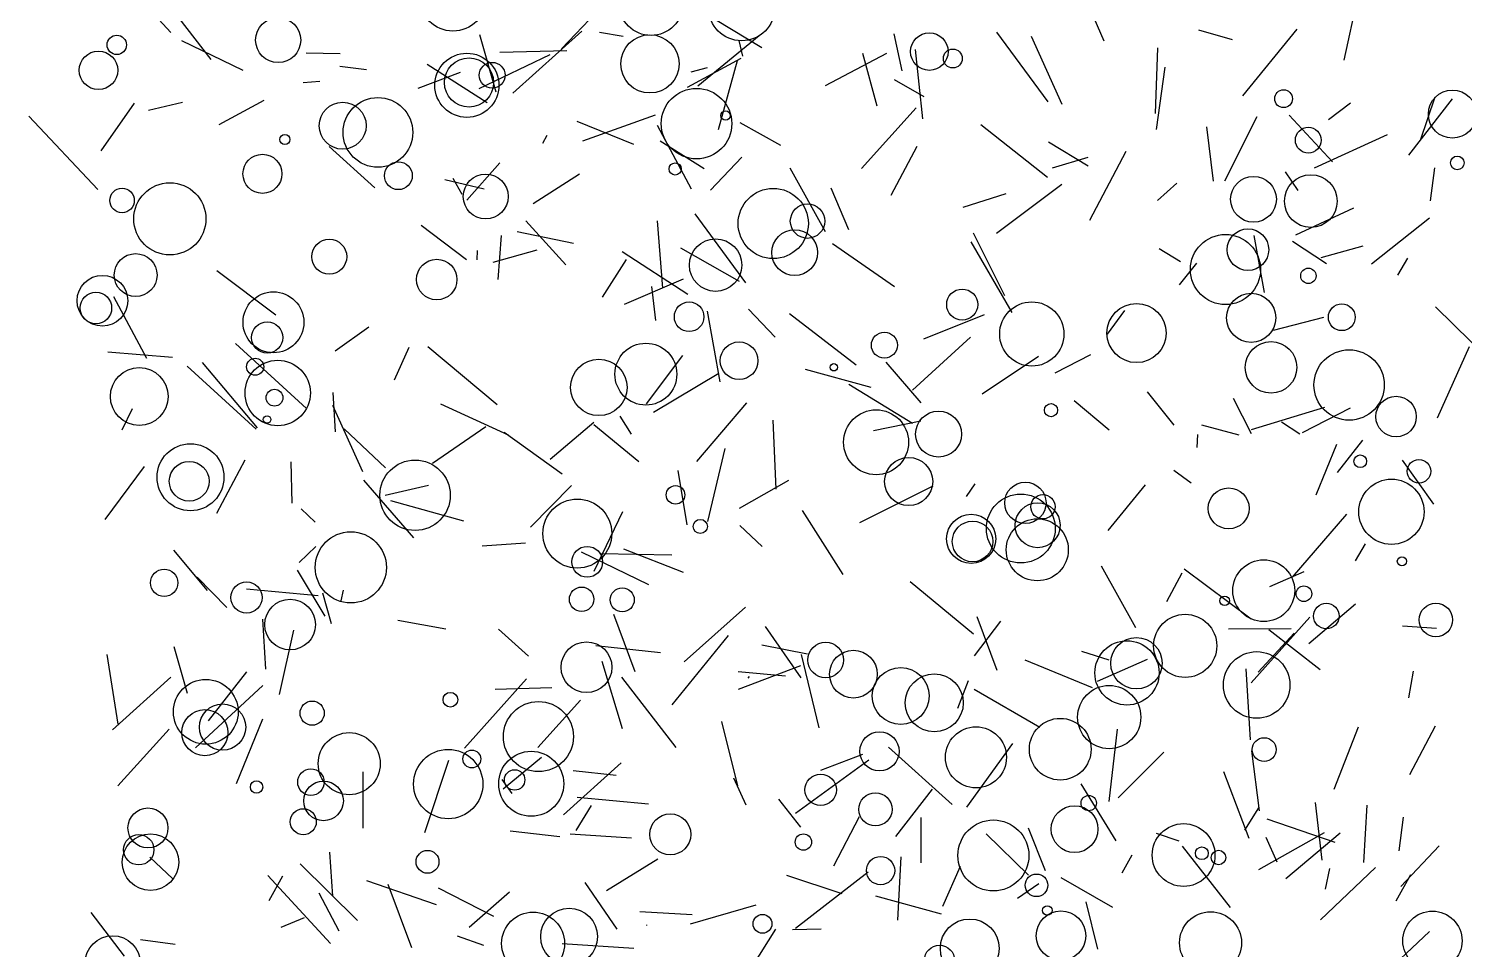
# Model space of a CAD drawing. Header units: millimetres. Extents: x -15 to 2017, y -16 to 2019.
# Drawn here: x -15.4 to 374.6, y 1047.8 to 1297.8 of the extents above; entities that cross this region are included whole.
import ezdxf

# ---------------------------------------------------------------- set-up
doc = ezdxf.new("R2010")
doc.units = ezdxf.units.MM

msp = doc.modelspace()

# ---------------------------------------------------------------- linework, layer by layer
at = {"color": 169}
for p, q in [((23.21, 1296.78), (8.97, 1312.17)), ((359.16, 1235.47), (356.44, 1230.86))]:
    msp.add_line(p, q, dxfattribs=at)
at = {"color": 85}
for p, q in [((147.3, 1311.21), (129.33, 1292.38)), ((162.19, 1209.09), (152.29, 1195.92))]:
    msp.add_line(p, q, dxfattribs=at)
at = {"color": 138}
for p, q in [((19.41, 1308.41), (34.06, 1289.43)), ((59.37, 1056.33), (53.04, 1053.7))]:
    msp.add_line(p, q, dxfattribs=at)
at = {"color": 245}
for p, q in [((276.79, 1294.4), (269.94, 1310.18)), ((101.81, 1285.9), (90.32, 1281.62)), ((106.4, 1237.61), (106.29, 1235.06)), ((226.93, 1083.55), (226.96, 1071.29)), ((221.49, 1072.91), (220.62, 1055.66))]:
    msp.add_line(p, q, dxfattribs=at)
at = {"color": 207}
for p, q in [((341.98, 1289.3), (345.96, 1307.62)), ((309.55, 1256.48), (318.32, 1273.94)), ((295.76, 1190.1), (288.55, 1199.18)), ((330.69, 1188.14), (343.74, 1194.88))]:
    msp.add_line(p, q, dxfattribs=at)
at = {"color": 89}
for p, q in [((183.74, 1292.66), (167.25, 1302.55)), ((179.41, 1228.82), (165.65, 1247.55))]:
    msp.add_line(p, q, dxfattribs=at)
at = {"color": 200}
msp.add_line((111.57, 1280.62), (107.12, 1296.17), dxfattribs=at)
at = {"color": 237}
for p, q in [((134.89, 1297.12), (116.12, 1280.33)), ((311.86, 1197.5), (316.73, 1187.83)), ((63.18, 1143.74), (43.72, 1145.63))]:
    msp.add_line(p, q, dxfattribs=at)
at = {"color": 178}
for p, q in [((146.05, 1295.68), (139.64, 1296.79)), ((97.64, 1256.86), (108.29, 1254.29))]:
    msp.add_line(p, q, dxfattribs=at)
at = {"color": 229}
for p, q in [((183.01, 1295.9), (166.37, 1282.22)), ((243.22, 1271.8), (261.35, 1257.45)), ((70.3, 1189.11), (81.47, 1178.57))]:
    msp.add_line(p, q, dxfattribs=at)
at = {"color": 82}
for p, q in [((221.85, 1286.34), (219.7, 1296.45)), ((261.6, 1277.94), (247.61, 1296.87)), ((49.04, 1123.86), (48.2, 1137.49))]:
    msp.add_line(p, q, dxfattribs=at)
at = {"color": 97}
msp.add_line((265.39, 1277.24), (256.99, 1295.73), dxfattribs=at)
at = {"color": 115}
for p, q in [((311.62, 1294.81), (302.48, 1297.43)), ((62.58, 1157.22), (58.05, 1152.88)), ((345.06, 1141.55), (332.37, 1130.72)), ((137.38, 1086.8), (133.27, 1080.06)), ((152.46, 1054.42), (152.39, 1054.26))]:
    msp.add_line(p, q, dxfattribs=at)
at = {"color": 186}
msp.add_line((314.45, 1279.59), (329.21, 1297.66), dxfattribs=at)
at = {"color": 23}
for p, q in [((26.08, 1294.61), (42.73, 1286.57)), ((171.98, 1270.42), (177.17, 1289.19)), ((176.06, 1094.35), (179.39, 1087))]:
    msp.add_line(p, q, dxfattribs=at)
at = {"color": 136}
for p, q in [((59.98, 1291.23), (69.21, 1291.06)), ((128.85, 1078.31), (115.42, 1079.86))]:
    msp.add_line(p, q, dxfattribs=at)
at = {"color": 243}
for p, q in [((130.74, 1291.81), (112.55, 1291.36)), ((5.83, 1127.85), (8.81, 1108.94))]:
    msp.add_line(p, q, dxfattribs=at)
at = {"color": 102}
msp.add_line((177.48, 1294.64), (178.5, 1290.4), dxfattribs=at)
at = {"color": 212}
for p, q in [((217.67, 1291.1), (200.94, 1282.33)), ((191.3, 1220.5), (209.41, 1206.53))]:
    msp.add_line(p, q, dxfattribs=at)
at = {"color": 44}
for p, q in [((211.1, 1291.21), (215.01, 1276.83)), ((224.67, 1199.68), (240.44, 1214.02)), ((67.22, 1199.03), (67.85, 1188.3)), ((97.94, 1134.71), (84.88, 1137.07)), ((212.66, 1068.75), (192.9, 1053.42))]:
    msp.add_line(p, q, dxfattribs=at)
at = {"color": 236}
for p, q in [((225.46, 1292.14), (227.45, 1273.35)), ((327.93, 1148.89), (342.72, 1165.98)), ((316.7, 1120.19), (332.62, 1137.96)), ((270.62, 1128.74), (278.02, 1126.41))]:
    msp.add_line(p, q, dxfattribs=at)
at = {"color": 254}
msp.add_line((290.73, 1274.75), (291.34, 1292.58), dxfattribs=at)
at = {"color": 103}
msp.add_line((76.36, 1286.61), (69.09, 1287.59), dxfattribs=at)
at = {"color": 10}
for p, q in [((92.83, 1288.15), (109.16, 1277.8)), ((153.76, 1227.84), (154.84, 1218.55)), ((87.83, 1211.2), (83.87, 1202.4)), ((129.5, 1049.37), (149.01, 1048.12))]:
    msp.add_line(p, q, dxfattribs=at)
at = {"color": 124}
for p, q in [((126.14, 1290.69), (106.88, 1281.51)), ((146.45, 1222.98), (162.46, 1229.86))]:
    msp.add_line(p, q, dxfattribs=at)
at = {"color": 108}
for p, q in [((163.59, 1281.91), (178.13, 1289.82)), ((134.52, 1115.47), (122.86, 1102.6))]:
    msp.add_line(p, q, dxfattribs=at)
at = {"color": 244}
for p, q in [((168.9, 1287.16), (164.49, 1286.02)), ((210.4, 1163.67), (230.31, 1173.62)), ((288.42, 1126.51), (274.84, 1120.49))]:
    msp.add_line(p, q, dxfattribs=at)
at = {"color": 21}
msp.add_line((290.97, 1270.42), (293.31, 1287.39), dxfattribs=at)
at = {"color": 160}
for p, q in [((63.63, 1283.5), (59.18, 1283.1)), ((93.02, 1211.46), (111.87, 1195.79)), ((194.41, 1127.83), (199.29, 1107.96)), ((160.49, 1102.55), (145.71, 1121.68))]:
    msp.add_line(p, q, dxfattribs=at)
at = {"color": 75}
for p, q in [((219.67, 1284.06), (227.78, 1279.39)), ((261.61, 1267.07), (272.43, 1260.53))]:
    msp.add_line(p, q, dxfattribs=at)
at = {"color": 119}
for p, q in [((13.24, 1277.61), (4.17, 1264.61)), ((217.45, 1207.25), (226.98, 1196.24)), ((260.81, 1069.11), (256.24, 1080.7))]:
    msp.add_line(p, q, dxfattribs=at)
at = {"color": 161}
msp.add_line((17.13, 1275.73), (26.36, 1277.82), dxfattribs=at)
at = {"color": 18}
for p, q in [((36.34, 1271.84), (48.54, 1278.43)), ((214.63, 1062.26), (232.48, 1057.38))]:
    msp.add_line(p, q, dxfattribs=at)
at = {"color": 41}
for p, q in [((210.82, 1259.85), (225.66, 1276.29)), ((281.65, 1068.59), (284.35, 1073.46))]:
    msp.add_line(p, q, dxfattribs=at)
at = {"color": 151}
for p, q in [((343.69, 1277.57), (337.73, 1273.03)), ((179.62, 1196.17), (166.03, 1180.28))]:
    msp.add_line(p, q, dxfattribs=at)
at = {"color": 231}
for p, q in [((371.36, 1278.79), (359.46, 1263.46)), ((244.19, 1220.12), (227.73, 1213.51))]:
    msp.add_line(p, q, dxfattribs=at)
at = {"color": 216}
for p, q in [((366.6, 1279.2), (362.62, 1267.44)), ((235.47, 1087.14), (218.16, 1102.69))]:
    msp.add_line(p, q, dxfattribs=at)
at = {"color": 43}
for p, q in [((3.35, 1254.17), (-15.43, 1274.09)), ((249.82, 1225.26), (241.23, 1242.3))]:
    msp.add_line(p, q, dxfattribs=at)
at = {"color": 4}
for p, q in [((133.54, 1272.69), (148.88, 1266.49)), ((322.79, 1215.96), (336.48, 1219.44)), ((6.05, 1210.02), (23.61, 1208.61)), ((359.83, 1095.23), (366.75, 1108.49))]:
    msp.add_line(p, q, dxfattribs=at)
at = {"color": 59}
msp.add_line((135.11, 1267.32), (154.88, 1274.4), dxfattribs=at)
at = {"color": 37}
for p, q in [((177.75, 1272.36), (188.81, 1266.14)), ((179.35, 1140.7), (162.64, 1125.86))]:
    msp.add_line(p, q, dxfattribs=at)
at = {"color": 79}
msp.add_line((327.08, 1274.35), (338.84, 1261.65), dxfattribs=at)
at = {"color": 203}
for p, q in [((125.36, 1268.81), (124.19, 1266.64)), ((344.47, 1249.05), (328.8, 1241.78))]:
    msp.add_line(p, q, dxfattribs=at)
at = {"color": 238}
msp.add_line((164.66, 1254.22), (155.37, 1271.5), dxfattribs=at)
at = {"color": 152}
msp.add_line((304.61, 1271.14), (306.35, 1256.43), dxfattribs=at)
at = {"color": 195}
msp.add_line((353.65, 1269), (333.84, 1259.94), dxfattribs=at)
at = {"color": 222}
msp.add_line((78.62, 1254.61), (66.17, 1265.8), dxfattribs=at)
at = {"color": 14}
for p, q in [((156.16, 1267.38), (168.09, 1259.88)), ((5.35, 1164.53), (16.05, 1178.87))]:
    msp.add_line(p, q, dxfattribs=at)
at = {"color": 71}
msp.add_line((225.86, 1265.82), (218.84, 1252.51), dxfattribs=at)
at = {"color": 145}
for p, q in [((282.67, 1264.47), (272.79, 1245.71)), ((339.29, 1091.28), (345.9, 1108.18))]:
    msp.add_line(p, q, dxfattribs=at)
at = {"color": 110}
msp.add_line((103.57, 1251.21), (112.61, 1261.42), dxfattribs=at)
at = {"color": 8}
msp.add_line((169.8, 1253.97), (178.34, 1262.91), dxfattribs=at)
at = {"color": 221}
for p, q in [((191.34, 1259.99), (201, 1242.77)), ((102.32, 1252.83), (99.94, 1257.16)), ((265.23, 1255.51), (247.53, 1242.16))]:
    msp.add_line(p, q, dxfattribs=at)
at = {"color": 225}
for p, q in [((262.7, 1260.01), (272.43, 1262.94)), ((27.72, 1117.22), (24.1, 1129.96))]:
    msp.add_line(p, q, dxfattribs=at)
at = {"color": 172}
msp.add_line((366.56, 1260.05), (365.37, 1251.04), dxfattribs=at)
at = {"color": 233}
for p, q in [((134.2, 1258.3), (121.6, 1250.28)), ((62.39, 1163.78), (58.59, 1167.38))]:
    msp.add_line(p, q, dxfattribs=at)
at = {"color": 241}
for p, q in [((329.47, 1253.88), (326.01, 1258.91)), ((219.77, 1227.75), (202.94, 1239.41))]:
    msp.add_line(p, q, dxfattribs=at)
at = {"color": 60}
msp.add_line((207.43, 1243.19), (202.63, 1254.47), dxfattribs=at)
at = {"color": 227}
for p, q in [((250.05, 1253), (238.37, 1249.23)), ((318.74, 1086.16), (314.88, 1080.14))]:
    msp.add_line(p, q, dxfattribs=at)
at = {"color": 49}
msp.add_line((291.29, 1251.19), (296.48, 1255.83), dxfattribs=at)
at = {"color": 235}
msp.add_line((91.16, 1244.42), (103.56, 1235.13), dxfattribs=at)
at = {"color": 133}
for p, q in [((130.52, 1233.69), (119.64, 1245.63)), ((149.33, 1123.12), (143.55, 1138.75))]:
    msp.add_line(p, q, dxfattribs=at)
at = {"color": 223}
for p, q in [((156.82, 1227.33), (155.37, 1245.59)), ((186.74, 1191.51), (187.59, 1172.76)), ((17.5, 1072.84), (23.73, 1066.94))]:
    msp.add_line(p, q, dxfattribs=at)
at = {"color": 170}
msp.add_line((349.4, 1233.99), (365.18, 1246.46), dxfattribs=at)
at = {"color": 104}
for p, q in [((112.13, 1229.67), (113.05, 1241.64)), ((180.07, 1121.45), (180.4, 1121.91)), ((318.76, 1069.42), (336.66, 1079.51)), ((337.96, 1069.75), (336.84, 1064.12))]:
    msp.add_line(p, q, dxfattribs=at)
at = {"color": 252}
for p, q in [((132.59, 1239.49), (117.32, 1242.61)), ((69.46, 1142.44), (70.13, 1145.3)), ((23.23, 1121.67), (7.32, 1107.36))]:
    msp.add_line(p, q, dxfattribs=at)
at = {"color": 162}
msp.add_line((320.33, 1226.14), (317.53, 1241.66), dxfattribs=at)
at = {"color": 99}
msp.add_line((110.8, 1234.38), (122.68, 1237.72), dxfattribs=at)
at = {"color": 173}
for p, q in [((145.81, 1237.31), (163.69, 1225.76)), ((329.96, 1187.73), (324.93, 1190.99))]:
    msp.add_line(p, q, dxfattribs=at)
at = {"color": 240}
for p, q in [((161.7, 1238.31), (177.61, 1229.24)), ((310.58, 1134.85), (327.56, 1134.92))]:
    msp.add_line(p, q, dxfattribs=at)
at = {"color": 157}
msp.add_line((251.75, 1220.75), (240.66, 1239.91), dxfattribs=at)
at = {"color": 177}
for p, q in [((297.54, 1234.54), (291.67, 1238.06)), ((138.12, 1190.28), (150.3, 1180.26)), ((214.1, 1188.68), (226.98, 1191.3)), ((82.91, 1169.72), (102.73, 1164.13)), ((316.56, 1104.64), (315.34, 1123.97))]:
    msp.add_line(p, q, dxfattribs=at)
at = {"color": 208}
msp.add_line((337.17, 1233.98), (327.98, 1240.01), dxfattribs=at)
at = {"color": 187}
for p, q in [((347.02, 1238.76), (335.6, 1235.54)), ((63.39, 1063.09), (68.79, 1052.82))]:
    msp.add_line(p, q, dxfattribs=at)
at = {"color": 70}
msp.add_line((146.86, 1235.17), (140.42, 1224.93), dxfattribs=at)
at = {"color": 128}
for p, q in [((297.26, 1228.21), (301.94, 1234.1)), ((163.44, 1163.05), (161.02, 1177.83))]:
    msp.add_line(p, q, dxfattribs=at)
at = {"color": 166}
for p, q in [((51.75, 1220.02), (35.67, 1232.06)), ((277.68, 1214.83), (282.43, 1221.25)), ((146.19, 1156.57), (162.39, 1150.18)), ((174.65, 1133.04), (159.31, 1114.22)), ((82.14, 1065.49), (88.6, 1048.25))]:
    msp.add_line(p, q, dxfattribs=at)
at = {"color": 33}
for p, q in [((16.71, 1208.2), (7.72, 1224.95)), ((48.06, 1110.32), (40.98, 1092.68))]:
    msp.add_line(p, q, dxfattribs=at)
at = {"color": 39}
for p, q in [((172.47, 1201.95), (169.01, 1221.12)), ((356.14, 1060.96), (360.12, 1068.14))]:
    msp.add_line(p, q, dxfattribs=at)
at = {"color": 137}
msp.add_line((180.18, 1221.62), (187.34, 1214.04), dxfattribs=at)
at = {"color": 184}
for p, q in [((381.28, 1208.07), (366.8, 1222.27)), ((242.15, 1138.18), (247.65, 1123.61)), ((112.2, 1134.77), (120.33, 1127.44))]:
    msp.add_line(p, q, dxfattribs=at)
at = {"color": 139}
msp.add_line((67.82, 1210.33), (77.01, 1216.83), dxfattribs=at)
at = {"color": 96}
msp.add_line((40.8, 1212.32), (60.08, 1194.68), dxfattribs=at)
at = {"color": 204}
for p, q in [((273.1, 1209.2), (263.38, 1204.25)), ((360.69, 1123.29), (359.48, 1116.08))]:
    msp.add_line(p, q, dxfattribs=at)
at = {"color": 230}
msp.add_line((375.96, 1211.42), (367.24, 1192.08), dxfattribs=at)
at = {"color": 202}
msp.add_line((46.39, 1189.03), (27.65, 1206.15), dxfattribs=at)
at = {"color": 34}
for p, q in [((46.75, 1189.4), (31.81, 1207.13)), ((154.36, 1193.71), (172.12, 1204.22))]:
    msp.add_line(p, q, dxfattribs=at)
at = {"color": 83}
for p, q in [((258.9, 1208.8), (243.62, 1198.56)), ((326.12, 1067.03), (340.85, 1079.37))]:
    msp.add_line(p, q, dxfattribs=at)
at = {"color": 30}
msp.add_line((213.5, 1200.37), (195.63, 1205.22), dxfattribs=at)
at = {"color": 98}
msp.add_line((224.72, 1190.56), (207.39, 1201.15), dxfattribs=at)
at = {"color": 171}
msp.add_line((12.71, 1194.58), (9.9, 1188.81), dxfattribs=at)
at = {"color": 190}
for p, q in [((67.15, 1195.57), (75.28, 1177.52)), ((345.09, 1153.3), (347.76, 1157.89))]:
    msp.add_line(p, q, dxfattribs=at)
at = {"color": 7}
msp.add_line((114.92, 1187.39), (96.57, 1195.81), dxfattribs=at)
at = {"color": 126}
msp.add_line((268.58, 1196.82), (278.11, 1188.84), dxfattribs=at)
at = {"color": 105}
for p, q in [((316.82, 1189), (336.69, 1195.01)), ((211.08, 1100.68), (199.68, 1096.37)), ((53.52, 1067.63), (49.77, 1060.92))]:
    msp.add_line(p, q, dxfattribs=at)
at = {"color": 91}
msp.add_line((94.28, 1179.85), (108.73, 1189.79), dxfattribs=at)
at = {"color": 122}
msp.add_line((126.25, 1180.87), (138.11, 1190.99), dxfattribs=at)
at = {"color": 167}
msp.add_line((145.14, 1192.54), (148.26, 1187.65), dxfattribs=at)
at = {"color": 20}
for p, q in [((313.46, 1187.41), (303.31, 1190.1)), ((280, 1077.24), (270.53, 1092.69))]:
    msp.add_line(p, q, dxfattribs=at)
at = {"color": 154}
msp.add_line((113.76, 1188.28), (129.52, 1176.95), dxfattribs=at)
at = {"color": 211}
for p, q in [((302.05, 1184.09), (302.26, 1187.59)), ((67.24, 1062.24), (66.41, 1074.16))]:
    msp.add_line(p, q, dxfattribs=at)
at = {"color": 22}
for p, q in [((346.96, 1186.04), (340.06, 1177.31)), ((210.21, 1083.78), (203.22, 1070.32))]:
    msp.add_line(p, q, dxfattribs=at)
at = {"color": 12}
for p, q in [((173.69, 1183.77), (168.98, 1164)), ((192.93, 1084.76), (212.83, 1099.27)), ((323.77, 1071.46), (320.79, 1078.13))]:
    msp.add_line(p, q, dxfattribs=at)
at = {"color": 16}
msp.add_line((339.87, 1184.92), (334.29, 1171.15), dxfattribs=at)
at = {"color": 123}
msp.add_line((43.27, 1180.59), (35.59, 1166.11), dxfattribs=at)
at = {"color": 215}
for p, q in [((55.81, 1180.14), (56.05, 1168.93)), ((135.63, 1065.92), (144.41, 1053.29))]:
    msp.add_line(p, q, dxfattribs=at)
at = {"color": 117}
for p, q in [((357.76, 1180.63), (366.26, 1168.71)), ((187.5, 1053.29), (181.05, 1043.04))]:
    msp.add_line(p, q, dxfattribs=at)
at = {"color": 144}
msp.add_line((75.49, 1175.2), (89.15, 1159.57), dxfattribs=at)
at = {"color": 176}
for p, q in [((177.66, 1167.56), (191.08, 1175.17)), ((192.08, 1053.14), (199.85, 1053.3))]:
    msp.add_line(p, q, dxfattribs=at)
at = {"color": 148}
for p, q in [((241.61, 1174.2), (239.28, 1170.75)), ((98.66, 1099.03), (92.13, 1079.43))]:
    msp.add_line(p, q, dxfattribs=at)
at = {"color": 219}
msp.add_line((300.37, 1174.35), (295.66, 1177.81), dxfattribs=at)
at = {"color": 142}
for p, q in [((81.44, 1171.13), (93.19, 1173.84)), ((138.2, 1150.5), (145.97, 1166.72))]:
    msp.add_line(p, q, dxfattribs=at)
at = {"color": 77}
msp.add_line((120.89, 1162.43), (132.04, 1173.76), dxfattribs=at)
at = {"color": 194}
for p, q in [((277.83, 1161.54), (288.03, 1173.93)), ((56.51, 1134.44), (52.59, 1116.97))]:
    msp.add_line(p, q, dxfattribs=at)
at = {"color": 5}
msp.add_line((205.84, 1149.59), (194.85, 1166.96), dxfattribs=at)
at = {"color": 74}
for p, q in [((177.8, 1162.89), (183.83, 1157.19)), ((102.97, 1102.43), (119.81, 1121.27))]:
    msp.add_line(p, q, dxfattribs=at)
at = {"color": 149}
msp.add_line((33.15, 1145.26), (24.04, 1156.22), dxfattribs=at)
at = {"color": 224}
for p, q in [((119.51, 1158.05), (107.79, 1157.26)), ((259.26, 1108.01), (241.43, 1118.32))]:
    msp.add_line(p, q, dxfattribs=at)
at = {"color": 24}
for p, q in [((134.63, 1155.69), (153.01, 1146.82)), ((348.11, 1086.91), (347.23, 1071.33)), ((148.35, 1078.01), (131.69, 1079.01))]:
    msp.add_line(p, q, dxfattribs=at)
at = {"color": 54}
for p, q in [((159.28, 1154.84), (139.9, 1155.19)), ((113.44, 1091.38), (123.94, 1099.99))]:
    msp.add_line(p, q, dxfattribs=at)
at = {"color": 125}
msp.add_line((57.48, 1150.76), (64.99, 1138.24), dxfattribs=at)
at = {"color": 164}
msp.add_line((285.34, 1135.12), (276.04, 1151.86), dxfattribs=at)
at = {"color": 127}
for p, q in [((316.68, 1137.48), (298.55, 1151.05)), ((350.47, 1069.97), (335.51, 1055.76))]:
    msp.add_line(p, q, dxfattribs=at)
at = {"color": 180}
msp.add_line((30.3, 1148.84), (38.4, 1140.6), dxfattribs=at)
at = {"color": 73}
msp.add_line((241.25, 1133.34), (224.07, 1147.61), dxfattribs=at)
at = {"color": 246}
msp.add_line((297.88, 1149.92), (293.69, 1142.12), dxfattribs=at)
at = {"color": 253}
msp.add_line((321.79, 1146.32), (331.13, 1150.42), dxfattribs=at)
at = {"color": 45}
for p, q in [((64.38, 1144.61), (66.74, 1136.27)), ((273.63, 1118.82), (255.29, 1126.35))]:
    msp.add_line(p, q, dxfattribs=at)
at = {"color": 61}
msp.add_line((184.69, 1135.43), (194.35, 1121.53), dxfattribs=at)
at = {"color": 46}
for p, q in [((248.61, 1136.88), (241.45, 1127.46)), ((43.79, 1123.13), (33.3, 1109.79))]:
    msp.add_line(p, q, dxfattribs=at)
at = {"color": 220}
for p, q in [((367.06, 1134.89), (357.81, 1135.53)), ((367.76, 1075.86), (357.4, 1064.87))]:
    msp.add_line(p, q, dxfattribs=at)
at = {"color": 19}
for p, q in [((328.39, 1133.64), (318.64, 1123.08)), ((172.79, 1109.62), (177.12, 1092.18))]:
    msp.add_line(p, q, dxfattribs=at)
at = {"color": 132}
msp.add_line((335.42, 1123.71), (321.51, 1134.51), dxfattribs=at)
at = {"color": 130}
msp.add_line((156.21, 1128.34), (138.68, 1130.24), dxfattribs=at)
at = {"color": 66}
for p, q in [((183.74, 1130.45), (196.16, 1128.04)), ((141.52, 1063.72), (155.53, 1072.33))]:
    msp.add_line(p, q, dxfattribs=at)
at = {"color": 213}
msp.add_line((140.26, 1126.06), (145.81, 1107.75), dxfattribs=at)
at = {"color": 165}
for p, q in [((177.46, 1118.42), (194.33, 1124.9)), ((316.18, 1077.91), (309.27, 1095.99))]:
    msp.add_line(p, q, dxfattribs=at)
at = {"color": 163}
msp.add_line((190.16, 1121.96), (177.36, 1123.11), dxfattribs=at)
at = {"color": 26}
msp.add_line((236.99, 1113.31), (239.91, 1120.78), dxfattribs=at)
at = {"color": 94}
for p, q in [((48.2, 1119.39), (29.92, 1102.53)), ((115.89, 1090.12), (113.17, 1093.89))]:
    msp.add_line(p, q, dxfattribs=at)
at = {"color": 168}
msp.add_line((111.31, 1118.45), (126.69, 1118.89), dxfattribs=at)
at = {"color": 67}
for p, q in [((8.77, 1092.14), (22.78, 1107.54)), ((280.57, 1088.94), (293.02, 1101.34))]:
    msp.add_line(p, q, dxfattribs=at)
at = {"color": 196}
for p, q in [((280.27, 1107.56), (278.01, 1087.95)), ((237.67, 1070.29), (232.81, 1059.41))]:
    msp.add_line(p, q, dxfattribs=at)
at = {"color": 69}
for p, q in [((251.89, 1103.72), (239.36, 1086.4)), ((188.29, 1088.56), (194.24, 1080.96))]:
    msp.add_line(p, q, dxfattribs=at)
at = {"color": 255}
msp.add_line((316.76, 1101.68), (318.85, 1085.41), dxfattribs=at)
at = {"color": 51}
msp.add_line((75.44, 1080.67), (75.47, 1096.02), dxfattribs=at)
at = {"color": 183}
msp.add_line((129.88, 1084.34), (145.53, 1098.4), dxfattribs=at)
at = {"color": 111}
msp.add_line((132.48, 1096.33), (144.21, 1095.05), dxfattribs=at)
at = {"color": 48}
msp.add_line((153, 1087.21), (133.57, 1088.99), dxfattribs=at)
at = {"color": 112}
msp.add_line((230.06, 1091.25), (220.05, 1078.4), dxfattribs=at)
at = {"color": 35}
for p, q in [((334.09, 1087.69), (335.93, 1071.97)), ((265.04, 1067.24), (279.08, 1059.2))]:
    msp.add_line(p, q, dxfattribs=at)
at = {"color": 109}
msp.add_line((339.56, 1076.83), (321.05, 1083.14), dxfattribs=at)
at = {"color": 58}
msp.add_line((356.95, 1074.52), (358.1, 1083.63), dxfattribs=at)
at = {"color": 248}
msp.add_line((256.17, 1067.96), (244.75, 1079.12), dxfattribs=at)
at = {"color": 140}
msp.add_line((297.19, 1077.16), (291, 1079.24), dxfattribs=at)
at = {"color": 9}
msp.add_line((297.93, 1075.83), (310.99, 1059.11), dxfattribs=at)
at = {"color": 114}
msp.add_line((73.94, 1055.61), (58.37, 1071.01), dxfattribs=at)
at = {"color": 1}
msp.add_line((66.59, 1049.33), (49.56, 1067.82), dxfattribs=at)
at = {"color": 87}
msp.add_line((76.34, 1066.44), (95.32, 1059.96), dxfattribs=at)
at = {"color": 55}
msp.add_line((190.46, 1067.93), (205.48, 1062.9), dxfattribs=at)
at = {"color": 198}
msp.add_line((259.04, 1065.58), (253.24, 1061.59), dxfattribs=at)
at = {"color": 146}
for p, q in [((110.93, 1056.69), (95.91, 1064.42)), ((150.59, 1058.06), (164.85, 1057.27))]:
    msp.add_line(p, q, dxfattribs=at)
at = {"color": 52}
msp.add_line((115.21, 1063.26), (104.2, 1053.69), dxfattribs=at)
at = {"color": 199}
msp.add_line((10.57, 1045.95), (1.51, 1057.74), dxfattribs=at)
at = {"color": 88}
msp.add_line((182.1, 1059.79), (164.25, 1054.65), dxfattribs=at)
at = {"color": 76}
msp.add_line((271.77, 1060.71), (274.99, 1047.86), dxfattribs=at)
at = {"color": 78}
msp.add_line((24.33, 1049.13), (14.97, 1050.35), dxfattribs=at)
at = {"color": 84}
msp.add_line((108.26, 1048.77), (101.03, 1051.36), dxfattribs=at)
at = {"color": 116}
msp.add_line((365.15, 1052.61), (348.05, 1036.52), dxfattribs=at)
at = {"color": 1}
msp.add_circle((99.84, 1306.17), 9.01, dxfattribs=at)
at = {"color": 191}
msp.add_circle((153.66, 1304.65), 8.67, dxfattribs=at)
at = {"color": 107}
msp.add_circle((178.28, 1303.51), 8.98, dxfattribs=at)
at = {"color": 68}
msp.add_circle((52.34, 1294.73), 6.13, dxfattribs=at)
at = {"color": 183}
msp.add_circle((8.5, 1293.42), 2.63, dxfattribs=at)
at = {"color": 159}
for centre, radius in [((153.35, 1288.27), 7.91), ((264.83, 1102.13), 8.38)]:
    msp.add_circle(centre, radius, dxfattribs=at)
at = {"color": 197}
msp.add_circle((229.27, 1291.6), 5.1, dxfattribs=at)
at = {"color": 147}
msp.add_circle((3.53, 1286.51), 5.23, dxfattribs=at)
at = {"color": 242}
msp.add_circle((103.62, 1282.45), 8.71, dxfattribs=at)
at = {"color": 217}
msp.add_circle((235.65, 1289.72), 2.57, dxfattribs=at)
at = {"color": 203}
for centre, radius in [((104.2, 1283.19), 6.67), ((71.66, 1098.2), 8.43)]:
    msp.add_circle(centre, radius, dxfattribs=at)
at = {"color": 94}
msp.add_circle((110.5, 1285.17), 3.5, dxfattribs=at)
at = {"color": 127}
for centre, radius in [((166.02, 1272.03), 9.58), ((322.1, 1205.83), 6.99)]:
    msp.add_circle(centre, radius, dxfattribs=at)
at = {"color": 86}
msp.add_circle((325.52, 1278.8), 2.42, dxfattribs=at)
at = {"color": 60}
msp.add_circle((371.39, 1274.63), 6.53, dxfattribs=at)
at = {"color": 13}
msp.add_circle((69.89, 1271.47), 6.37, dxfattribs=at)
at = {"color": 202}
msp.add_circle((79.45, 1269.65), 9.47, dxfattribs=at)
at = {"color": 99}
for centre, radius in [((173.92, 1274.24), 1.28), ((136.12, 1124.39), 6.9)]:
    msp.add_circle(centre, radius, dxfattribs=at)
at = {"color": 131}
for centre, radius in [((54.17, 1267.72), 1.35), ((51.07, 1218.08), 8.27), ((32.69, 1112.29), 8.8)]:
    msp.add_circle(centre, radius, dxfattribs=at)
at = {"color": 37}
for centre, radius in [((332.23, 1267.54), 3.5), ((309.51, 1142.44), 1.29)]:
    msp.add_circle(centre, radius, dxfattribs=at)
at = {"color": 110}
msp.add_circle((48.08, 1258.4), 5.3, dxfattribs=at)
at = {"color": 8}
msp.add_circle((85.01, 1257.89), 3.79, dxfattribs=at)
at = {"color": 189}
for centre, radius in [((160.21, 1259.72), 1.66), ((61.26, 1093.19), 3.61)]:
    msp.add_circle(centre, radius, dxfattribs=at)
at = {"color": 132}
for centre, radius in [((372.71, 1261.37), 1.84), ((152.25, 1203.99), 8.4), ((246.67, 1073.26), 9.64)]:
    msp.add_circle(centre, radius, dxfattribs=at)
at = {"color": 149}
msp.add_circle((22.93, 1246.17), 9.8, dxfattribs=at)
at = {"color": 227}
msp.add_circle((108.74, 1252.24), 6.1, dxfattribs=at)
at = {"color": 150}
msp.add_circle((317.35, 1251.49), 6.21, dxfattribs=at)
at = {"color": 244}
msp.add_circle((332.92, 1250.99), 7.16, dxfattribs=at)
at = {"color": 220}
for centre, radius in [((9.94, 1251.16), 3.33), ((254.12, 1162.06), 9.35), ((305.68, 1049.54), 8.42)]:
    msp.add_circle(centre, radius, dxfattribs=at)
at = {"color": 105}
for centre, radius in [((186.86, 1244.9), 9.54), ((52.23, 1198.88), 8.88)]:
    msp.add_circle(centre, radius, dxfattribs=at)
at = {"color": 164}
for centre, radius in [((196.17, 1245.55), 4.67), ((310.59, 1167.52), 5.56)]:
    msp.add_circle(centre, radius, dxfattribs=at)
at = {"color": 237}
msp.add_circle((66.24, 1235.89), 4.73, dxfattribs=at)
at = {"color": 143}
for centre, radius in [((171.2, 1233.61), 7.13), ((199.74, 1091.09), 4.27)]:
    msp.add_circle(centre, radius, dxfattribs=at)
at = {"color": 199}
msp.add_circle((192.67, 1237), 6.21, dxfattribs=at)
at = {"color": 170}
for centre, radius in [((309.73, 1232.4), 9.53), ((14.61, 1197.92), 7.84), ((241.02, 1158.55), 5.51), ((320.23, 1102.02), 3.24)]:
    msp.add_circle(centre, radius, dxfattribs=at)
at = {"color": 188}
msp.add_circle((315.84, 1237.8), 5.64, dxfattribs=at)
at = {"color": 119}
msp.add_circle((13.63, 1230.91), 5.81, dxfattribs=at)
at = {"color": 210}
msp.add_circle((95.42, 1229.68), 5.51, dxfattribs=at)
at = {"color": 17}
for centre, radius in [((332.25, 1230.69), 2.09), ((17.64, 1071.45), 7.68)]:
    msp.add_circle(centre, radius, dxfattribs=at)
at = {"color": 49}
for centre, radius in [((4.61, 1223.94), 6.89), ((298.35, 1073.38), 8.53)]:
    msp.add_circle(centre, radius, dxfattribs=at)
at = {"color": 65}
msp.add_circle((2.85, 1221.96), 4.26, dxfattribs=at)
at = {"color": 23}
msp.add_circle((238.2, 1222.89), 4.22, dxfattribs=at)
at = {"color": 213}
for centre, radius in [((316.71, 1219.3), 6.68), ((298.79, 1130.2), 8.58)]:
    msp.add_circle(centre, radius, dxfattribs=at)
at = {"color": 135}
msp.add_circle((164, 1219.58), 4.01, dxfattribs=at)
at = {"color": 66}
msp.add_circle((257.11, 1214.9), 8.73, dxfattribs=at)
at = {"color": 9}
msp.add_circle((285.56, 1215.15), 8.03, dxfattribs=at)
at = {"color": 96}
msp.add_circle((341.34, 1219.46), 3.65, dxfattribs=at)
at = {"color": 250}
msp.add_circle((49.39, 1213.93), 4.24, dxfattribs=at)
at = {"color": 114}
for centre, radius in [((217.06, 1211.87), 3.53), ((356.07, 1192.46), 5.51), ((49.33, 1191.68), 1.01)]:
    msp.add_circle(centre, radius, dxfattribs=at)
at = {"color": 173}
msp.add_circle((177.58, 1207.64), 5.11, dxfattribs=at)
at = {"color": 234}
for centre, radius in [((343.33, 1201.05), 9.56), ((61.59, 1111.92), 3.29)]:
    msp.add_circle(centre, radius, dxfattribs=at)
at = {"color": 93}
for centre, radius in [((46.11, 1206.01), 2.32), ((278.14, 1110.84), 8.59)]:
    msp.add_circle(centre, radius, dxfattribs=at)
at = {"color": 83}
for centre, radius in [((139.48, 1200.4), 7.66), ((272.58, 1087.49), 2.09)]:
    msp.add_circle(centre, radius, dxfattribs=at)
at = {"color": 29}
msp.add_circle((203.31, 1205.85), 1, dxfattribs=at)
at = {"color": 206}
msp.add_circle((51.36, 1197.59), 2.28, dxfattribs=at)
at = {"color": 28}
for centre, radius in [((214.8, 1185.49), 8.82), ((240.62, 1159.25), 6.68)]:
    msp.add_circle(centre, radius, dxfattribs=at)
at = {"color": 2}
for centre, radius in [((231.78, 1187.71), 6.25), ((282.97, 1122.85), 8.73)]:
    msp.add_circle(centre, radius, dxfattribs=at)
at = {"color": 33}
msp.add_circle((262.33, 1194.2), 1.78, dxfattribs=at)
at = {"color": 171}
msp.add_circle((28.53, 1176), 9.1, dxfattribs=at)
at = {"color": 54}
msp.add_circle((346.35, 1180.34), 1.71, dxfattribs=at)
at = {"color": 21}
msp.add_circle((28.18, 1174.9), 5.4, dxfattribs=at)
at = {"color": 168}
for centre, radius in [((89.55, 1171.1), 9.56), ((201.11, 1126.34), 4.84)]:
    msp.add_circle(centre, radius, dxfattribs=at)
at = {"color": 160}
msp.add_circle((223.65, 1174.83), 6.53, dxfattribs=at)
at = {"color": 42}
msp.add_circle((362.3, 1177.61), 3.21, dxfattribs=at)
at = {"color": 167}
msp.add_circle((255.36, 1169.04), 5.62, dxfattribs=at)
at = {"color": 124}
msp.add_circle((354.83, 1166.61), 8.87, dxfattribs=at)
at = {"color": 41}
msp.add_circle((160.31, 1171.2), 2.52, dxfattribs=at)
at = {"color": 85}
msp.add_circle((260.13, 1167.97), 3.3, dxfattribs=at)
at = {"color": 125}
for centre, radius in [((133.63, 1160.7), 9.37), ((258.7, 1162.95), 6.1), ((307.84, 1072.71), 1.97)]:
    msp.add_circle(centre, radius, dxfattribs=at)
at = {"color": 231}
msp.add_circle((167.05, 1162.62), 1.92, dxfattribs=at)
at = {"color": 115}
for centre, radius in [((258.6, 1156.29), 8.43), ((145.84, 1142.69), 3.26)]:
    msp.add_circle(centre, radius, dxfattribs=at)
at = {"color": 133}
msp.add_circle((72.09, 1151.51), 9.67, dxfattribs=at)
at = {"color": 19}
for centre, radius in [((136.32, 1153.02), 4.18), ((232.03, 1044.77), 4.11)]:
    msp.add_circle(centre, radius, dxfattribs=at)
at = {"color": 52}
msp.add_circle((21.36, 1147.31), 3.72, dxfattribs=at)
at = {"color": 57}
msp.add_circle((320.13, 1145.18), 8.4, dxfattribs=at)
at = {"color": 134}
msp.add_circle((357.67, 1153.16), 1.25, dxfattribs=at)
at = {"color": 6}
msp.add_circle((43.76, 1143.31), 4.24, dxfattribs=at)
at = {"color": 63}
msp.add_circle((55.6, 1135.97), 6.88, dxfattribs=at)
at = {"color": 101}
for centre, radius in [((134.8, 1142.85), 3.32), ((215.73, 1101.54), 5.32)]:
    msp.add_circle(centre, radius, dxfattribs=at)
at = {"color": 161}
msp.add_circle((331.03, 1144.34), 2.12, dxfattribs=at)
at = {"color": 238}
msp.add_circle((337.14, 1138.29), 3.47, dxfattribs=at)
at = {"color": 243}
msp.add_circle((366.89, 1137.23), 4.54, dxfattribs=at)
at = {"color": 11}
for centre, radius in [((285.53, 1125.47), 6.98), ((303.31, 1073.87), 1.74)]:
    msp.add_circle(centre, radius, dxfattribs=at)
at = {"color": 79}
msp.add_circle((208.64, 1122.51), 6.49, dxfattribs=at)
at = {"color": 247}
msp.add_circle((318.2, 1119.57), 9.05, dxfattribs=at)
at = {"color": 235}
msp.add_circle((221.5, 1116.58), 7.72, dxfattribs=at)
at = {"color": 104}
msp.add_circle((230.61, 1114.71), 7.88, dxfattribs=at)
at = {"color": 178}
msp.add_circle((99.15, 1115.57), 2, dxfattribs=at)
at = {"color": 185}
msp.add_circle((32.44, 1106.62), 6.26, dxfattribs=at)
at = {"color": 26}
msp.add_circle((37.25, 1108.15), 6.28, dxfattribs=at)
at = {"color": 102}
msp.add_circle((123.07, 1105.55), 9.52, dxfattribs=at)
at = {"color": 228}
msp.add_circle((241.94, 1099.92), 8.29, dxfattribs=at)
at = {"color": 123}
msp.add_circle((98.56, 1092.66), 9.41, dxfattribs=at)
at = {"color": 27}
for centre, radius in [((104.97, 1099.47), 2.41), ((240.25, 1048.02), 7.99)]:
    msp.add_circle(centre, radius, dxfattribs=at)
at = {"color": 116}
for centre, radius in [((121.1, 1092.73), 8.82), ((46.47, 1091.86), 1.68)]:
    msp.add_circle(centre, radius, dxfattribs=at)
at = {"color": 239}
msp.add_circle((116.6, 1093.78), 2.77, dxfattribs=at)
at = {"color": 222}
msp.add_circle((64.67, 1088.09), 5.39, dxfattribs=at)
at = {"color": 249}
msp.add_circle((214.62, 1085.79), 4.51, dxfattribs=at)
at = {"color": 24}
msp.add_circle((16.98, 1080.74), 5.43, dxfattribs=at)
at = {"color": 122}
msp.add_circle((59.18, 1082.43), 3.53, dxfattribs=at)
at = {"color": 196}
msp.add_circle((158.89, 1078.99), 5.58, dxfattribs=at)
at = {"color": 81}
msp.add_circle((268.73, 1080.43), 6.36, dxfattribs=at)
at = {"color": 192}
msp.add_circle((14.48, 1074.81), 4.12, dxfattribs=at)
at = {"color": 14}
msp.add_circle((195.05, 1076.9), 2.23, dxfattribs=at)
at = {"color": 90}
msp.add_circle((92.93, 1071.55), 3.11, dxfattribs=at)
at = {"color": 73}
msp.add_circle((216.02, 1069.15), 3.84, dxfattribs=at)
at = {"color": 144}
msp.add_circle((258.37, 1065.16), 3.07, dxfattribs=at)
at = {"color": 7}
msp.add_circle((121.61, 1049.36), 8.54, dxfattribs=at)
at = {"color": 72}
msp.add_circle((131.41, 1051.22), 7.72, dxfattribs=at)
at = {"color": 182}
msp.add_circle((183.94, 1054.7), 2.55, dxfattribs=at)
at = {"color": 22}
msp.add_circle((265.04, 1051.46), 6.74, dxfattribs=at)
at = {"color": 208}
msp.add_circle((261.33, 1058.34), 1.29, dxfattribs=at)
at = {"color": 151}
msp.add_circle((365.95, 1050.11), 8.05, dxfattribs=at)
at = {"color": 215}
msp.add_circle((7.39, 1043.96), 7.52, dxfattribs=at)

doc.saveas('drawing.dxf')
